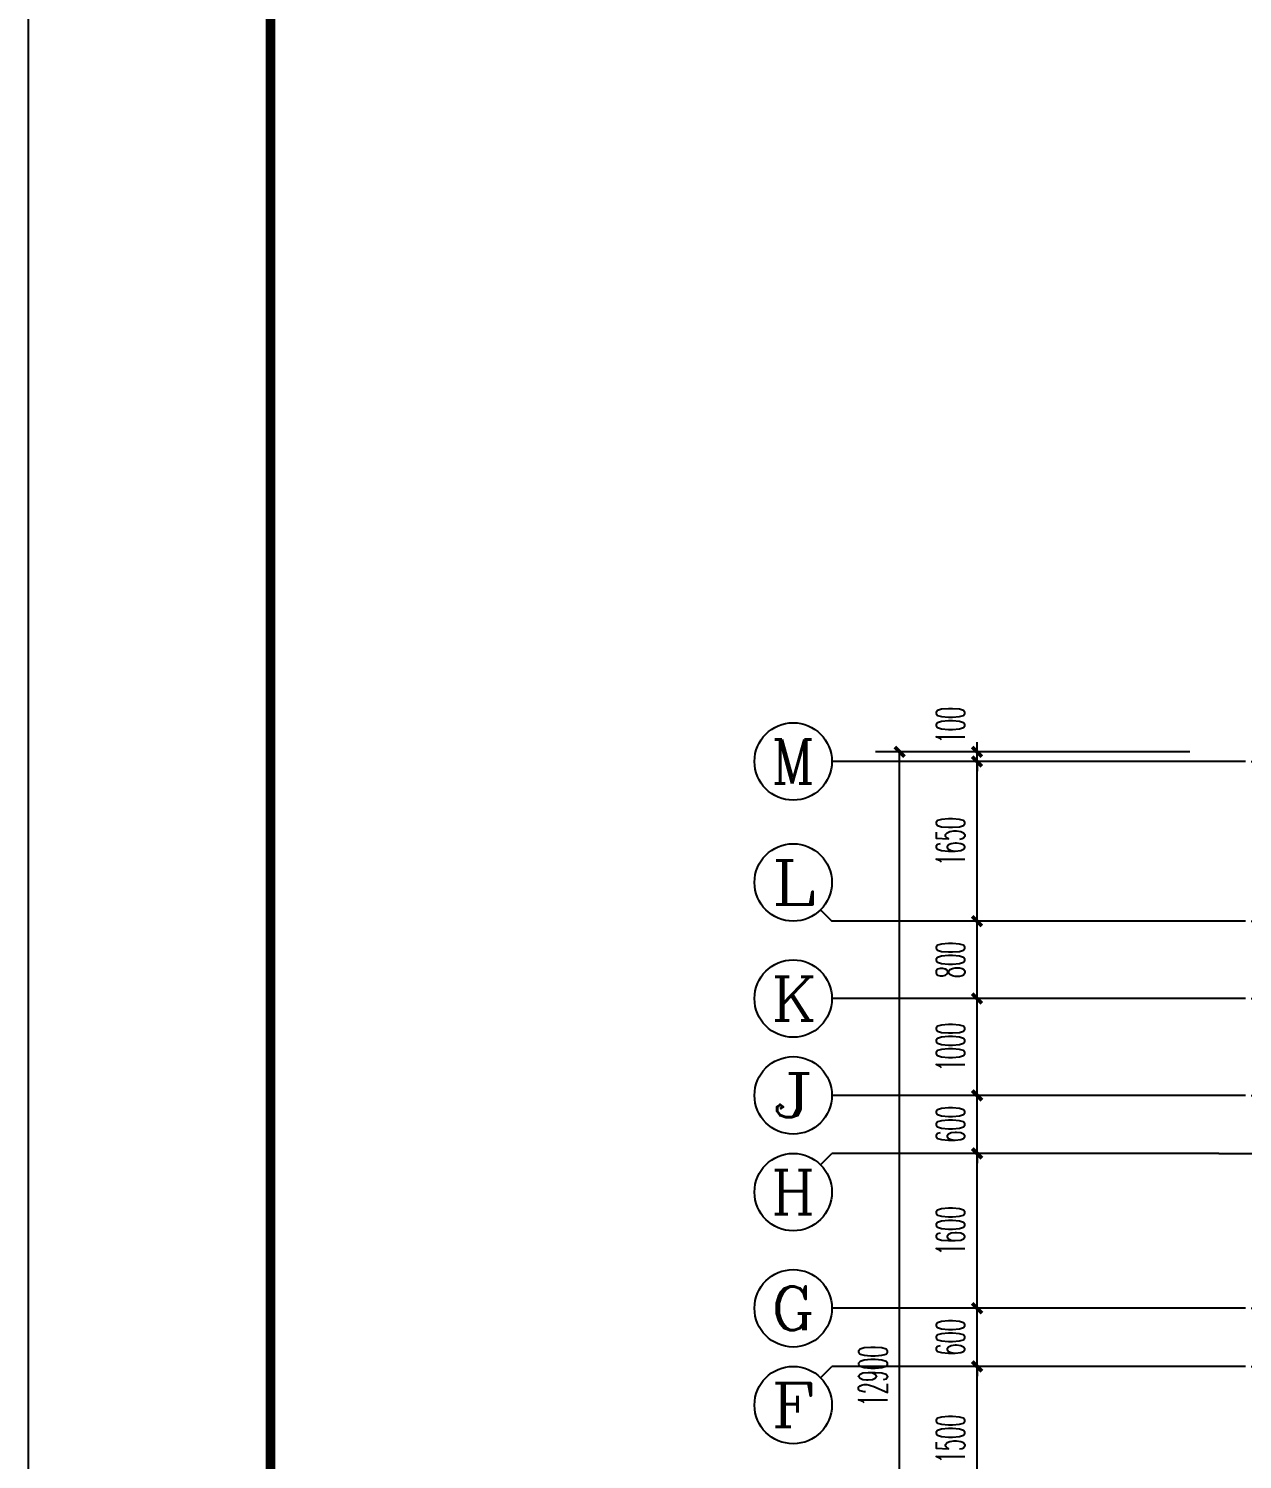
# Model space of a CAD drawing. Extents: x 27938 to 1507990, y 110129 to 923079.
# Drawn here: x 813614 to 826160, y 446371 to 461154 of the extents above; entities that cross this region are included whole.
import ezdxf
from ezdxf.enums import TextEntityAlignment as Align

# ---------------------------------------------------------------- set-up
doc = ezdxf.new("R2010")
doc.units = 0
doc.header["$LTSCALE"] = 1000
doc.header["$MEASUREMENT"] = 0
doc.linetypes.add('DOTE', pattern=[2.42, 2, -0.2, 0.02, -0.2])
for name, color, linetype in [('AXIS', 3, 'Continuous'), ('AXIS_TEXT', 7, 'Continuous'), ('DOTE', 1, 'Continuous'), ('图框', 140, 'Continuous')]:
    doc.layers.add(name, color=color, linetype=linetype)
doc.layers.add('yichutu', color=7, linetype='Continuous', true_color=0xffffff, plot=False)
doc.styles.add('_TCH_AXIS', font='COMPLEX', dxfattribs={"bigfont": 'GBCBIG'})
doc.styles.add('_TCH_DIM_T3', font='SIMPLEX.shx', dxfattribs={"width": 0.494118, "bigfont": 'GBCBIG.shx'})
doc.styles.add('COMPLEX', font='COMPLEX')
doc.dimstyles.new('_TCH_ARCH&&100', dxfattribs={"dimtxt": 297.5, "dimasz": 100, "dimexe": 250, "dimexo": 300, "dimgap": 126.25, "dimtad": 1, "dimdec": 0, "dimzin": 0, "dimdsep": 46, "dimtxsty": '_TCH_DIM_T3', "dimblk": 'ARCHTICK', "dimcen": 0.09, "dimclrt": 4, "dimazin": 2, "dimtfac": 1, "dimtdec": 0, "dimtix": 1, "dimtmove": 2, "dimatfit": 3, "dimfxl": 100, "dimtolj": 1, "dimtzin": 0, "dimarcsym": 0})

# ---------------------------------------------------------------- blocks, each defined once
blk = doc.blocks.new('TK')
at = {"layer": '图框'}
blk.add_lwpolyline([(465375, 548714), (549475, 548714), (549475, 489314), (465375, 489314)], close=True, dxfattribs=at)
blk.add_lwpolyline([(465375, 548714), (549475, 548714), (549475, 489314), (465375, 489314)], close=True, dxfattribs=at)
at = {"layer": '图框', "const_width": 100}
blk.add_lwpolyline([(548475, 490314), (548475, 547714), (467875, 547714), (467875, 490314)], close=True, dxfattribs=at)
blk = doc.blocks.new('yct-841-594-84100-59399.9999999999-100-1000.0')
at = {"layer": 'yichutu', "color": 7, "true_color": 0xffffff}
blk.add_lwpolyline([(0, 0), (0, 59400), (84100, 59400), (84100, 0)], close=True, dxfattribs=at)
blk = doc.blocks.new('GDGDGDSDA')
at = {"layer": 'DOTE', "color": 0, "linetype": 'DOTE', "ltscale": 0.3}
for p, q in [((471335, 374108), (417335, 374108)), ((471335, 372458), (417335, 372458)), ((471335, 371658), (417335, 371658)), ((471335, 370658), (417335, 370658)), ((417335, 370059), (471335, 370059)), ((471335, 368458), (417335, 368458)), ((471335, 367858), (417335, 367858))]:
    blk.add_line(p, q, dxfattribs=at)
blk = doc.blocks.new('_ArchTick')
at = {"color": 0, "linetype": 'ByBlock', "const_width": 0.4}
blk.add_lwpolyline([(-0.5, -0.5), (0.5, 0.5)], dxfattribs=at)
blk = doc.blocks.new('*D995')
at = {"layer": 'AXIS', "color": 0, "lineweight": -2}
for p, q in [((825617, 447332), (823167, 447332)), ((823417, 445832), (823417, 447332)), ((825617, 445832), (823167, 445832))]:
    blk.add_line(p, q, dxfattribs=at)
at = {"layer": 'Defpoints', "color": 0}
for p in [(823417, 447332), (825917, 447332), (825917, 445832)]:
    blk.add_point(p, dxfattribs=at)
at = {"layer": 'AXIS', "color": 0, "lineweight": -2, "xscale": 100, "yscale": 100, "zscale": 100}
for p, rotation in [((823417, 447332), 90), ((823417, 445832), 270)]:
    blk.add_blockref('_ArchTick', p, dxfattribs=dict(at, rotation=rotation))
at = {"layer": 'AXIS', "color": 4, "insert": (823142, 446582), "char_height": 297.5, "attachment_point": 5, "rotation": 90, "style": '_TCH_DIM_T3'}
blk.add_mtext('\\A1;1500', dxfattribs=at)
blk = doc.blocks.new('*D996')
at = {"layer": 'AXIS', "color": 0, "lineweight": -2}
for p, q in [((823417, 447932), (823417, 448032)), ((825617, 447932), (823167, 447932)), ((823417, 447332), (823417, 447932)), ((825617, 447332), (823167, 447332)), ((823417, 447332), (823417, 447232))]:
    blk.add_line(p, q, dxfattribs=at)
at = {"layer": 'Defpoints', "color": 0}
for p in [(823417, 447932), (825917, 447932), (825917, 447332)]:
    blk.add_point(p, dxfattribs=at)
at = {"layer": 'AXIS', "color": 0, "lineweight": -2, "xscale": 100, "yscale": 100, "zscale": 100}
for p, rotation in [((823417, 447932), 270), ((823417, 447332), 90)]:
    blk.add_blockref('_ArchTick', p, dxfattribs=dict(at, rotation=rotation))
at = {"layer": 'AXIS', "color": 4, "insert": (823142, 447632), "char_height": 297.5, "attachment_point": 5, "rotation": 90, "style": '_TCH_DIM_T3'}
blk.add_mtext('\\A1;600', dxfattribs=at)
blk = doc.blocks.new('*D997')
at = {"layer": 'AXIS', "color": 0, "lineweight": -2}
for p, q in [((825617, 449532), (823167, 449532)), ((823417, 447932), (823417, 449532)), ((825617, 447932), (823167, 447932))]:
    blk.add_line(p, q, dxfattribs=at)
at = {"layer": 'Defpoints', "color": 0}
for p in [(823417, 449532), (825917, 449532), (825917, 447932)]:
    blk.add_point(p, dxfattribs=at)
at = {"layer": 'AXIS', "color": 0, "lineweight": -2, "xscale": 100, "yscale": 100, "zscale": 100}
for p, rotation in [((823417, 449532), 90), ((823417, 447932), 270)]:
    blk.add_blockref('_ArchTick', p, dxfattribs=dict(at, rotation=rotation))
at = {"layer": 'AXIS', "color": 4, "insert": (823142, 448732), "char_height": 297.5, "attachment_point": 5, "rotation": 90, "style": '_TCH_DIM_T3'}
blk.add_mtext('\\A1;1600', dxfattribs=at)
blk = doc.blocks.new('*D998')
at = {"layer": 'AXIS', "color": 0, "lineweight": -2}
for p, q in [((823417, 450132), (823417, 450232)), ((825617, 450132), (823167, 450132)), ((823417, 449532), (823417, 450132)), ((825617, 449532), (823167, 449532)), ((823417, 449532), (823417, 449432))]:
    blk.add_line(p, q, dxfattribs=at)
at = {"layer": 'Defpoints', "color": 0}
for p in [(823417, 450132), (825917, 450132), (825917, 449532)]:
    blk.add_point(p, dxfattribs=at)
at = {"layer": 'AXIS', "color": 0, "lineweight": -2, "xscale": 100, "yscale": 100, "zscale": 100}
for p, rotation in [((823417, 450132), 270), ((823417, 449532), 90)]:
    blk.add_blockref('_ArchTick', p, dxfattribs=dict(at, rotation=rotation))
at = {"layer": 'AXIS', "color": 4, "insert": (823142, 449832), "char_height": 297.5, "attachment_point": 5, "rotation": 90, "style": '_TCH_DIM_T3'}
blk.add_mtext('\\A1;600', dxfattribs=at)
blk = doc.blocks.new('*D999')
at = {"layer": 'AXIS', "color": 0, "lineweight": -2}
for p, q in [((825617, 451132), (823167, 451132)), ((823417, 450132), (823417, 451132)), ((825617, 450132), (823167, 450132))]:
    blk.add_line(p, q, dxfattribs=at)
at = {"layer": 'Defpoints', "color": 0}
for p in [(823417, 451132), (825917, 451132), (825917, 450132)]:
    blk.add_point(p, dxfattribs=at)
at = {"layer": 'AXIS', "color": 0, "lineweight": -2, "xscale": 100, "yscale": 100, "zscale": 100}
for p, rotation in [((823417, 451132), 90), ((823417, 450132), 270)]:
    blk.add_blockref('_ArchTick', p, dxfattribs=dict(at, rotation=rotation))
at = {"layer": 'AXIS', "color": 4, "insert": (823142, 450632), "char_height": 297.5, "attachment_point": 5, "rotation": 90, "style": '_TCH_DIM_T3'}
blk.add_mtext('\\A1;1000', dxfattribs=at)
blk = doc.blocks.new('*D1000')
at = {"layer": 'AXIS', "color": 0, "lineweight": -2}
for p, q in [((825617, 451932), (823167, 451932)), ((823417, 451132), (823417, 451932)), ((825617, 451132), (823167, 451132))]:
    blk.add_line(p, q, dxfattribs=at)
at = {"layer": 'Defpoints', "color": 0}
for p in [(823417, 451932), (825917, 451932), (825917, 451132)]:
    blk.add_point(p, dxfattribs=at)
at = {"layer": 'AXIS', "color": 0, "lineweight": -2, "xscale": 100, "yscale": 100, "zscale": 100}
for p, rotation in [((823417, 451932), 90), ((823417, 451132), 270)]:
    blk.add_blockref('_ArchTick', p, dxfattribs=dict(at, rotation=rotation))
at = {"layer": 'AXIS', "color": 4, "insert": (823142, 451532), "char_height": 297.5, "attachment_point": 5, "rotation": 90, "style": '_TCH_DIM_T3'}
blk.add_mtext('\\A1;800', dxfattribs=at)
blk = doc.blocks.new('*D1001')
at = {"layer": 'AXIS', "color": 0, "lineweight": -2}
for p, q in [((825617, 453582), (823167, 453582)), ((823417, 451932), (823417, 453582)), ((825617, 451932), (823167, 451932))]:
    blk.add_line(p, q, dxfattribs=at)
at = {"layer": 'Defpoints', "color": 0}
for p in [(823417, 453582), (825917, 453582), (825917, 451932)]:
    blk.add_point(p, dxfattribs=at)
at = {"layer": 'AXIS', "color": 0, "lineweight": -2, "xscale": 100, "yscale": 100, "zscale": 100}
for p, rotation in [((823417, 453582), 90), ((823417, 451932), 270)]:
    blk.add_blockref('_ArchTick', p, dxfattribs=dict(at, rotation=rotation))
at = {"layer": 'AXIS', "color": 4, "insert": (823142, 452757), "char_height": 297.5, "attachment_point": 5, "rotation": 90, "style": '_TCH_DIM_T3'}
blk.add_mtext('\\A1;1650', dxfattribs=at)
blk = doc.blocks.new('*D1002')
at = {"layer": 'AXIS', "color": 0, "lineweight": -2}
for p, q in [((823417, 453682), (823417, 453782)), ((825617, 453682), (823167, 453682)), ((825617, 453582), (823167, 453582)), ((823417, 453582), (823417, 453682)), ((823417, 453582), (823417, 453482))]:
    blk.add_line(p, q, dxfattribs=at)
at = {"layer": 'Defpoints', "color": 0}
for p in [(823417, 453682), (825917, 453682), (825917, 453582)]:
    blk.add_point(p, dxfattribs=at)
at = {"layer": 'AXIS', "color": 0, "lineweight": -2, "xscale": 100, "yscale": 100, "zscale": 100}
for p, rotation in [((823417, 453682), 270), ((823417, 453582), 90)]:
    blk.add_blockref('_ArchTick', p, dxfattribs=dict(at, rotation=rotation))
at = {"layer": 'AXIS', "color": 4, "insert": (823142, 453957), "char_height": 297.5, "attachment_point": 5, "rotation": 90, "style": '_TCH_DIM_T3'}
blk.add_mtext('\\A1;100', dxfattribs=at)
blk = doc.blocks.new('*D1003')
at = {"layer": 'AXIS', "color": 0, "lineweight": -2}
for p, q in [((825617, 453682), (822367, 453682)), ((822617, 440782), (822617, 453682)), ((825617, 440782), (822367, 440782))]:
    blk.add_line(p, q, dxfattribs=at)
at = {"layer": 'Defpoints', "color": 0}
for p in [(822617, 453682), (825917, 453682), (825917, 440782)]:
    blk.add_point(p, dxfattribs=at)
at = {"layer": 'AXIS', "color": 0, "lineweight": -2, "xscale": 100, "yscale": 100, "zscale": 100}
for p, rotation in [((822617, 453682), 90), ((822617, 440782), 270)]:
    blk.add_blockref('_ArchTick', p, dxfattribs=dict(at, rotation=rotation))
at = {"layer": 'AXIS', "color": 4, "insert": (822342, 447232), "char_height": 297.5, "attachment_point": 5, "rotation": 90, "style": '_TCH_DIM_T3'}
blk.add_mtext('\\A1;12900', dxfattribs=at)
blk = doc.blocks.new('_AXISO')
at = {"color": 0}
blk.add_circle((0, 0), 0.5, dxfattribs=at)
at = {"layer": 'AXIS_TEXT', "color": 0, "style": 'COMPLEX', "width": 1.041667}
blk.add_attdef('A', text='', height=0.56, dxfattribs=at).set_placement((-0.25, -0.28), (0.25, -0.28), align=Align.FIT)

msp = doc.modelspace()

# ---------------------------------------------------------------- linework, layer by layer
at = {"layer": 'AXIS', "color": 8}
for p, q in [((825916.6, 453582.1), (821916.6, 453582.1)), ((821799.4, 452049.2), (821916.6, 451932.1)), ((825916.6, 451932.1), (821916.6, 451932.1)), ((825916.6, 451132.1), (821916.6, 451132.1)), ((825916.6, 450132.1), (821916.6, 450132.1)), ((821799.4, 449415.2), (821916.6, 449532.4)), ((825916.6, 449532.4), (821916.6, 449532.4)), ((825916.6, 447932.1), (821916.6, 447932.1)), ((821799.4, 447214.9), (821916.6, 447332.1)), ((825916.6, 447332.1), (821916.6, 447332.1))]:
    msp.add_line(p, q, dxfattribs=at)

# ---------------------------------------------------------------- block references
msp.add_blockref('TK', (348239.1, -78481.8))
ref = msp.add_blockref('_AXISO', (821516.6, 453582.1), dxfattribs=dict(at, xscale=800, yscale=800, zscale=800))
ref.add_attrib('A', 'M', dxfattribs={"layer": 'AXIS_TEXT', "color": 8, "ltscale": 0.5, "height": 452.5, "style": '_TCH_AXIS'}).set_placement((821290.3, 453355.8), (821742.9, 453355.8), align=Align.FIT)
ref = msp.add_blockref('_AXISO', (821516.6, 452332.1), dxfattribs=dict(at, xscale=800, yscale=800, zscale=800))
ref.add_attrib('A', 'L', dxfattribs={"layer": 'AXIS_TEXT', "color": 8, "ltscale": 0.5, "height": 452.5, "style": '_TCH_AXIS', "width": 1.4}).set_placement((821290.3, 452105.8), (821742.9, 452105.8), align=Align.FIT)
ref = msp.add_blockref('_AXISO', (821516.6, 451132.1), dxfattribs=dict(at, xscale=800, yscale=800, zscale=800))
ref.add_attrib('A', 'K', dxfattribs={"layer": 'AXIS_TEXT', "color": 8, "ltscale": 0.5, "height": 452.5, "style": '_TCH_AXIS', "width": 1.105263}).set_placement((821290.3, 450905.8), (821742.9, 450905.8), align=Align.FIT)
ref = msp.add_blockref('_AXISO', (821516.6, 450132.1), dxfattribs=dict(at, xscale=800, yscale=800, zscale=800))
ref.add_attrib('A', 'J', dxfattribs={"layer": 'AXIS_TEXT', "color": 8, "ltscale": 0.5, "height": 452.5, "style": '_TCH_AXIS', "width": 1.909091}).set_placement((821290.3, 449905.8), (821742.9, 449905.8), align=Align.FIT)
ref = msp.add_blockref('_AXISO', (821516.6, 449132.4), dxfattribs=dict(at, xscale=800, yscale=800, zscale=800))
ref.add_attrib('A', 'H', dxfattribs={"layer": 'AXIS_TEXT', "color": 8, "ltscale": 0.5, "height": 452.5, "style": '_TCH_AXIS', "width": 1.05}).set_placement((821290.3, 448906.1), (821742.9, 448906.1), align=Align.FIT)
ref = msp.add_blockref('_AXISO', (821516.6, 447932.1), dxfattribs=dict(at, xscale=800, yscale=800, zscale=800))
ref.add_attrib('A', 'G', dxfattribs={"layer": 'AXIS_TEXT', "color": 8, "ltscale": 0.5, "height": 452.5, "style": '_TCH_AXIS', "width": 1.166667}).set_placement((821290.3, 447705.8), (821742.9, 447705.8), align=Align.FIT)
ref = msp.add_blockref('_AXISO', (821516.6, 446932.1), dxfattribs=dict(at, xscale=800, yscale=800, zscale=800))
ref.add_attrib('A', 'F', dxfattribs={"layer": 'AXIS_TEXT', "color": 8, "ltscale": 0.5, "height": 452.5, "style": '_TCH_AXIS', "width": 1.3125}).set_placement((821290.3, 446705.8), (821742.9, 446705.8), align=Align.FIT)
at = {"layer": 'DOTE', "color": 169}
msp.add_blockref('GDGDGDSDA', (408581.8, 79473.8), dxfattribs=at)
at = {"layer": 'yichutu'}
msp.add_blockref('yct-841-594-84100-59399.9999999999-100-1000.0', (813614.1, 410831.9), dxfattribs=at)

# ---------------------------------------------------------------- dimensions: what is measured, and where the dimension line sits
at = {"layer": 'AXIS', "color": 8}
dim = msp.add_linear_dim(base=(823416.6, 453682.1), p1=(825916.6, 453582.1), p2=(825916.6, 453682.1), angle=90, dimstyle='_TCH_ARCH&&100', dxfattribs=at)
dim.commit()
dim.dimension.update_dxf_attribs({"geometry": '*D1002', "text_midpoint": (823141.6, 453957.1), "dimtype": 129})
for p1, p2, distance, picture, middle in [((825916.6, 440782.1), (825916.6, 453682.1), 3300, '*D1003', (822341.6, 447232.1)), ((825916.6, 451932.1), (825916.6, 453582.1), 2500, '*D1001', (823141.6, 452757.1)), ((825916.6, 451132.1), (825916.6, 451932.1), 2500, '*D1000', (823141.6, 451532.1)), ((825916.6, 450132.1), (825916.6, 451132.1), 2500, '*D999', (823141.6, 450632.1)), ((825916.6, 449532.4), (825916.6, 450132.1), 2500, '*D998', (823141.6, 449832.2)), ((825916.6, 447932.1), (825916.6, 449532.4), 2500, '*D997', (823141.6, 448732.2)), ((825916.6, 447332.1), (825916.6, 447932.1), 2500, '*D996', (823141.6, 447632.1)), ((825916.6, 445832.1), (825916.6, 447332.1), 2500, '*D995', (823141.6, 446582.1))]:
    dim = msp.add_aligned_dim(p1=p1, p2=p2, distance=distance, dimstyle='_TCH_ARCH&&100', dxfattribs=at)
    dim.commit()
    dim.dimension.update_dxf_attribs({"geometry": picture, "text_midpoint": middle})

doc.saveas('drawing.dxf')
